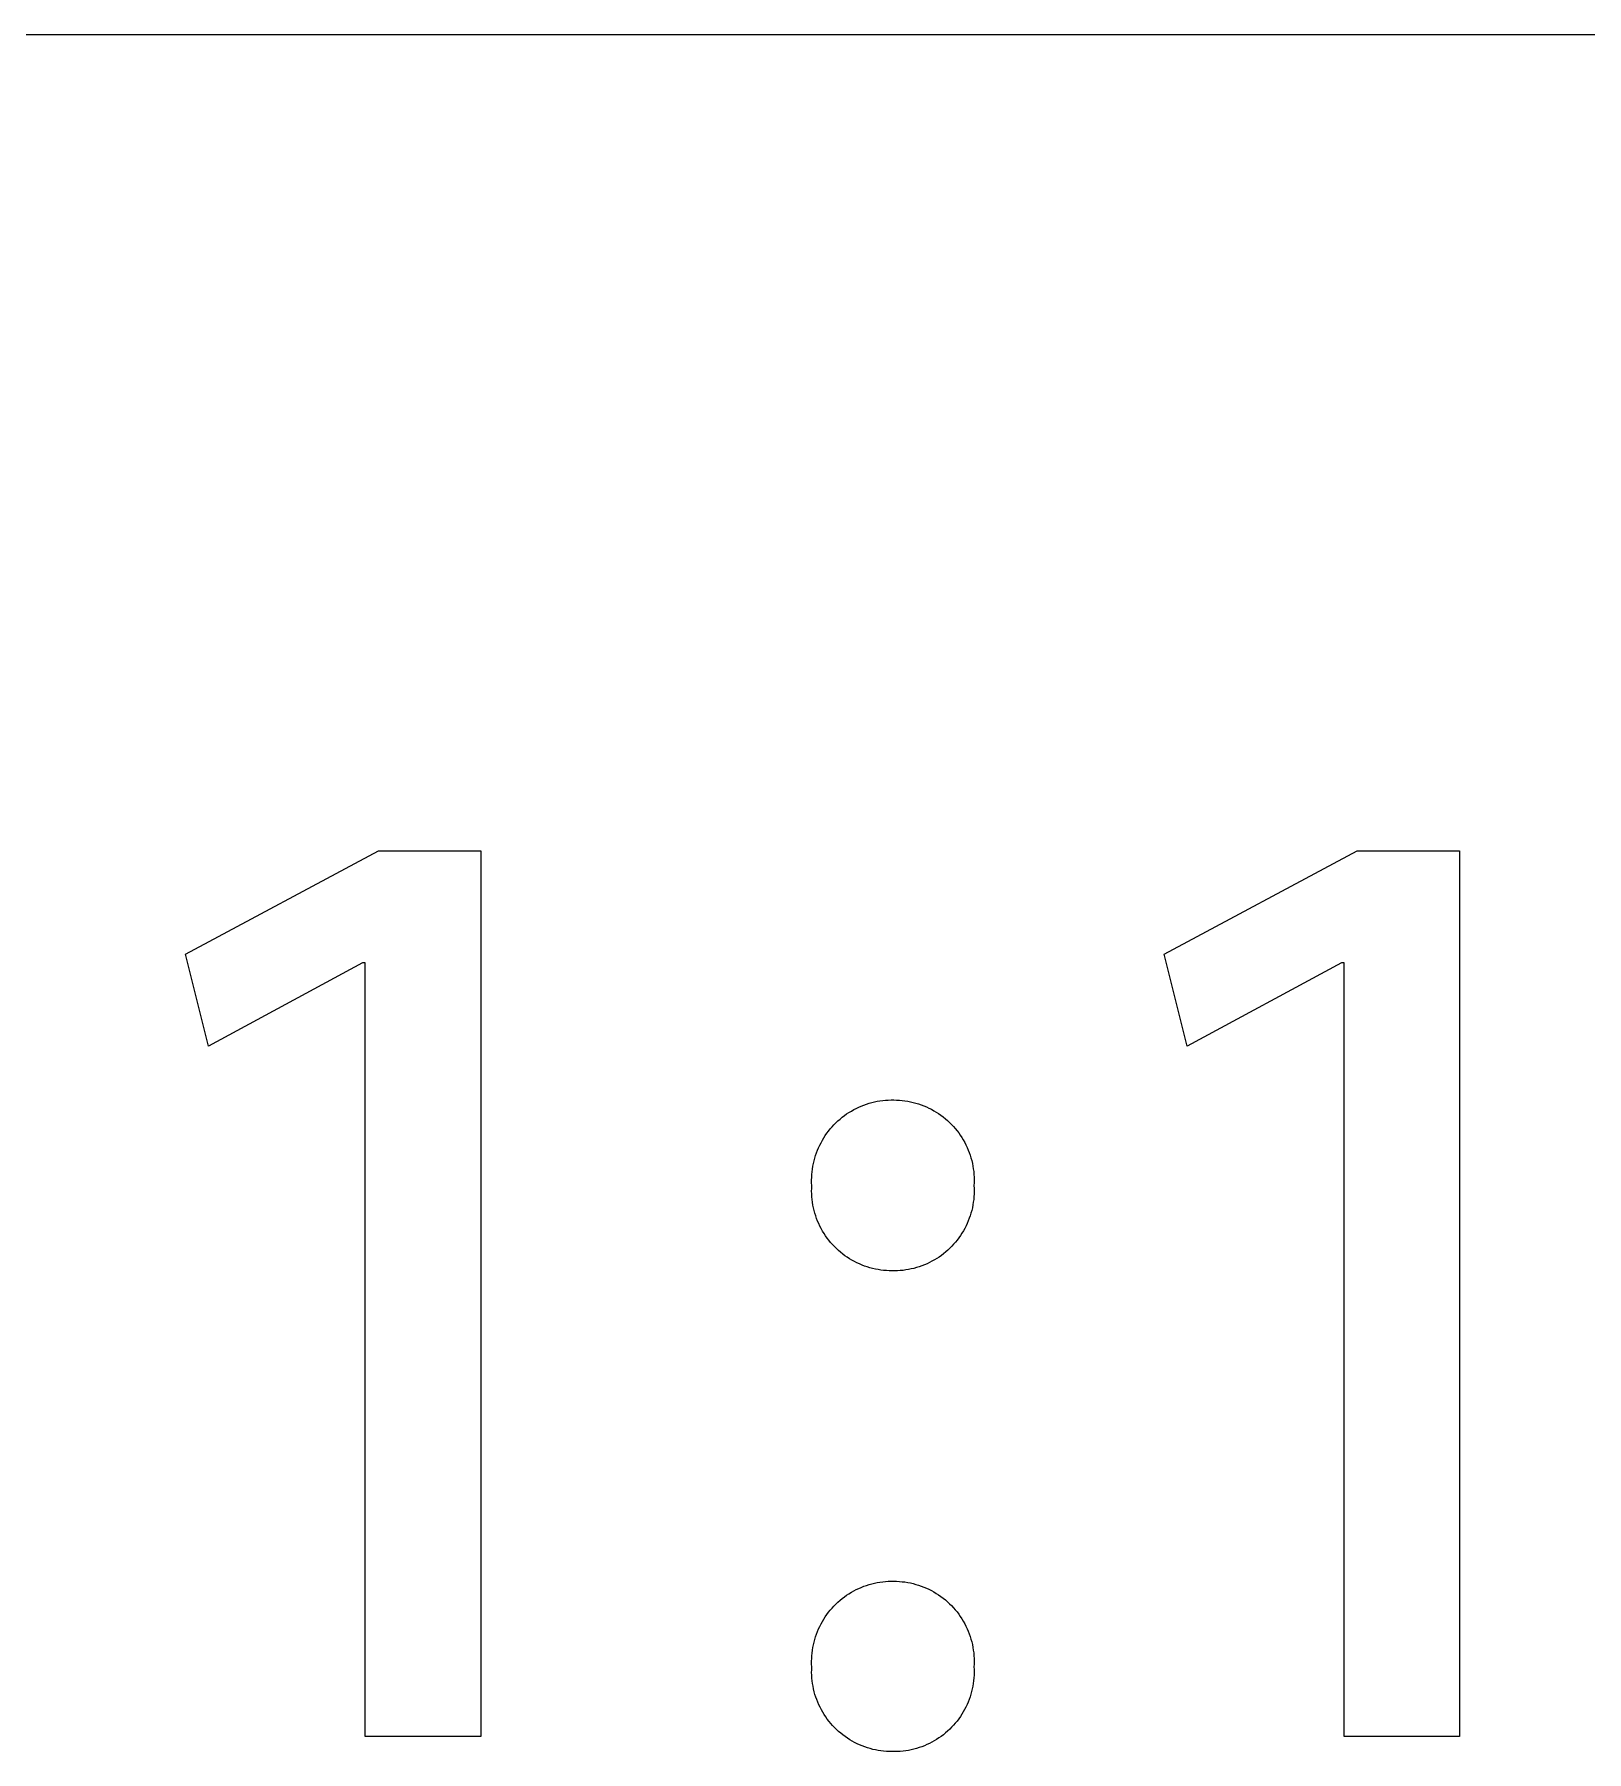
# Model space of a CAD drawing. Header units: millimetres. Extents: x 0 to 5466, y 0 to 3819.
# Drawn here: x 5155.8 to 5218.2, y 236.6 to 305.5 of the extents above; entities that cross this region are included whole.
import ezdxf

# ---------------------------------------------------------------- set-up
doc = ezdxf.new("R2010")
doc.units = ezdxf.units.MM
doc.header["$MEASUREMENT"] = 0
doc.layers.add('Domyślny', color=7, linetype='Continuous', true_color=0x000000)

msp = doc.modelspace()

# ---------------------------------------------------------------- linework, layer by layer
at = {"layer": 'Domyślny', "color": 18, "lineweight": 15, "true_color": 0x000000}
for p, q in [((3400.106, 305.53), (5465.587, 305.53)), ((5161.902, 268.587), (5169.655, 272.737)), ((5169.655, 272.737), (5173.768, 272.737)), ((5173.768, 272.737), (5173.768, 237.174)), ((5201.218, 268.587), (5208.971, 272.737)), ((5208.971, 272.737), (5213.085, 272.737)), ((5213.085, 272.737), (5213.085, 237.174)), ((5162.83, 264.893), (5161.902, 268.587)), ((5202.146, 264.893), (5201.218, 268.587)), ((5169.018, 268.242), (5162.83, 264.893)), ((5169.127, 268.242), (5169.018, 268.242)), ((5169.127, 237.174), (5169.127, 268.242)), ((5208.334, 268.242), (5202.146, 264.893)), ((5208.443, 268.242), (5208.334, 268.242)), ((5208.443, 237.174), (5208.443, 268.242)), ((5188.283, 262.037), (5188.371, 262.104)), ((5188.371, 262.104), (5188.462, 262.169)), ((5188.462, 262.169), (5188.555, 262.23)), ((5188.555, 262.23), (5188.651, 262.288)), ((5188.651, 262.288), (5188.748, 262.343)), ((5188.748, 262.343), (5188.847, 262.394)), ((5188.847, 262.394), (5188.948, 262.442)), ((5188.948, 262.442), (5189.05, 262.487)), ((5189.05, 262.487), (5189.154, 262.528)), ((5189.154, 262.528), (5189.259, 262.565)), ((5189.259, 262.565), (5189.365, 262.599)), ((5189.365, 262.599), (5189.473, 262.629)), ((5189.473, 262.629), (5189.581, 262.655)), ((5189.581, 262.655), (5189.69, 262.678)), ((5189.69, 262.678), (5189.8, 262.696)), ((5189.8, 262.696), (5189.911, 262.711)), ((5189.911, 262.711), (5190.022, 262.722)), ((5190.022, 262.722), (5190.133, 262.729)), ((5190.133, 262.729), (5190.244, 262.733)), ((5190.244, 262.733), (5190.356, 262.732)), ((5190.356, 262.732), (5190.468, 262.731)), ((5190.468, 262.731), (5190.581, 262.725)), ((5190.581, 262.725), (5190.693, 262.715)), ((5190.693, 262.715), (5190.804, 262.701)), ((5190.804, 262.701), (5190.915, 262.684)), ((5190.915, 262.684), (5191.026, 262.662)), ((5191.026, 262.662), (5191.135, 262.637)), ((5191.135, 262.637), (5191.244, 262.608)), ((5191.244, 262.608), (5191.351, 262.575)), ((5191.351, 262.575), (5191.458, 262.539)), ((5191.458, 262.539), (5191.563, 262.499)), ((5191.563, 262.499), (5191.666, 262.455)), ((5191.666, 262.455), (5191.768, 262.408)), ((5191.768, 262.408), (5191.868, 262.357)), ((5191.868, 262.357), (5191.967, 262.302)), ((5191.967, 262.302), (5192.063, 262.245)), ((5192.063, 262.245), (5192.157, 262.184)), ((5192.157, 262.184), (5192.25, 262.119)), ((5192.25, 262.119), (5192.34, 262.052)), ((5187.667, 261.394), (5187.734, 261.483)), ((5187.734, 261.483), (5187.804, 261.57)), ((5187.804, 261.57), (5187.877, 261.655)), ((5187.877, 261.655), (5187.953, 261.737)), ((5187.953, 261.737), (5188.031, 261.816)), ((5188.031, 261.816), (5188.113, 261.892)), ((5188.113, 261.892), (5188.196, 261.966)), ((5188.196, 261.966), (5188.283, 262.037)), ((5192.34, 262.052), (5192.427, 261.981)), ((5192.427, 261.981), (5192.512, 261.908)), ((5192.512, 261.908), (5192.594, 261.831)), ((5192.594, 261.831), (5192.674, 261.752)), ((5192.674, 261.752), (5192.751, 261.67)), ((5192.751, 261.67), (5192.825, 261.585)), ((5192.825, 261.585), (5192.896, 261.498)), ((5192.896, 261.498), (5192.964, 261.408)), ((5192.964, 261.408), (5193.028, 261.316)), ((5187.251, 260.608), (5187.291, 260.712)), ((5187.291, 260.712), (5187.334, 260.815)), ((5187.334, 260.815), (5187.381, 260.916)), ((5187.381, 260.916), (5187.432, 261.016)), ((5187.432, 261.016), (5187.486, 261.113)), ((5187.486, 261.113), (5187.543, 261.209)), ((5187.543, 261.209), (5187.604, 261.303)), ((5187.604, 261.303), (5187.667, 261.394)), ((5193.028, 261.316), (5193.09, 261.222)), ((5193.09, 261.222), (5193.148, 261.126)), ((5193.148, 261.126), (5193.203, 261.028)), ((5193.203, 261.028), (5193.254, 260.928)), ((5193.254, 260.928), (5193.302, 260.826)), ((5193.302, 260.826), (5193.346, 260.723)), ((5193.346, 260.723), (5193.386, 260.618)), ((5187.088, 259.96), (5187.106, 260.07)), ((5187.106, 260.07), (5187.127, 260.18)), ((5187.127, 260.18), (5187.152, 260.288)), ((5187.152, 260.288), (5187.181, 260.396)), ((5187.181, 260.396), (5187.214, 260.503)), ((5187.214, 260.503), (5187.251, 260.608)), ((5193.386, 260.618), (5193.423, 260.512)), ((5193.423, 260.512), (5193.457, 260.404)), ((5193.457, 260.404), (5193.486, 260.296)), ((5193.486, 260.296), (5193.512, 260.187)), ((5193.512, 260.187), (5193.534, 260.076)), ((5193.534, 260.076), (5193.551, 259.965)), ((5187.055, 259.516), (5187.058, 259.627)), ((5187.056, 259.404), (5187.055, 259.516)), ((5187.062, 259.293), (5187.056, 259.404)), ((5187.058, 259.627), (5187.064, 259.738)), ((5187.064, 259.738), (5187.074, 259.85)), ((5187.074, 259.85), (5187.088, 259.96)), ((5193.551, 259.965), (5193.566, 259.854)), ((5193.566, 259.854), (5193.576, 259.742)), ((5193.576, 259.742), (5193.582, 259.63)), ((5193.583, 259.405), (5193.577, 259.293)), ((5193.582, 259.63), (5193.584, 259.517)), ((5193.584, 259.517), (5193.583, 259.405)), ((5187.056, 259.069), (5187.057, 259.181)), ((5187.058, 258.957), (5187.056, 259.069)), ((5187.057, 259.181), (5187.062, 259.293)), ((5187.065, 258.845), (5187.058, 258.957)), ((5187.076, 258.733), (5187.065, 258.845)), ((5187.09, 258.622), (5187.076, 258.733)), ((5193.565, 258.737), (5193.551, 258.626)), ((5193.575, 258.848), (5193.565, 258.737)), ((5193.582, 258.959), (5193.575, 258.848)), ((5193.577, 259.293), (5193.583, 259.181)), ((5193.584, 259.07), (5193.582, 258.959)), ((5193.583, 259.181), (5193.584, 259.07)), ((5187.108, 258.511), (5187.09, 258.622)), ((5187.13, 258.402), (5187.108, 258.511)), ((5187.156, 258.293), (5187.13, 258.402)), ((5187.186, 258.185), (5187.156, 258.293)), ((5187.219, 258.078), (5187.186, 258.185)), ((5187.257, 257.972), (5187.219, 258.078)), ((5187.297, 257.867), (5187.257, 257.972)), ((5193.388, 257.98), (5193.348, 257.876)), ((5193.425, 258.085), (5193.388, 257.98)), ((5193.457, 258.191), (5193.425, 258.085)), ((5193.486, 258.299), (5193.457, 258.191)), ((5193.512, 258.407), (5193.486, 258.299)), ((5193.533, 258.516), (5193.512, 258.407)), ((5193.551, 258.626), (5193.533, 258.516)), ((5187.342, 257.765), (5187.297, 257.867)), ((5187.39, 257.663), (5187.342, 257.765)), ((5187.441, 257.564), (5187.39, 257.663)), ((5187.496, 257.466), (5187.441, 257.564)), ((5187.554, 257.37), (5187.496, 257.466)), ((5187.616, 257.277), (5187.554, 257.37)), ((5187.681, 257.185), (5187.616, 257.277)), ((5193.035, 257.288), (5192.971, 257.196)), ((5193.095, 257.381), (5193.035, 257.288)), ((5193.153, 257.476), (5193.095, 257.381)), ((5193.207, 257.574), (5193.153, 257.476)), ((5193.257, 257.673), (5193.207, 257.574)), ((5193.304, 257.774), (5193.257, 257.673)), ((5193.348, 257.876), (5193.304, 257.774)), ((5187.748, 257.096), (5187.681, 257.185)), ((5187.819, 257.009), (5187.748, 257.096)), ((5187.893, 256.925), (5187.819, 257.009)), ((5187.97, 256.844), (5187.893, 256.925)), ((5188.05, 256.765), (5187.97, 256.844)), ((5188.132, 256.689), (5188.05, 256.765)), ((5188.217, 256.615), (5188.132, 256.689)), ((5188.304, 256.545), (5188.217, 256.615)), ((5192.441, 256.627), (5192.355, 256.557)), ((5192.525, 256.7), (5192.441, 256.627)), ((5192.606, 256.776), (5192.525, 256.7)), ((5192.685, 256.855), (5192.606, 256.776)), ((5192.761, 256.937), (5192.685, 256.855)), ((5192.834, 257.021), (5192.761, 256.937)), ((5192.904, 257.107), (5192.834, 257.021)), ((5192.971, 257.196), (5192.904, 257.107)), ((5188.394, 256.478), (5188.304, 256.545)), ((5188.486, 256.414), (5188.394, 256.478)), ((5188.58, 256.354), (5188.486, 256.414)), ((5188.677, 256.296), (5188.58, 256.354)), ((5188.775, 256.242), (5188.677, 256.296)), ((5188.875, 256.192), (5188.775, 256.242)), ((5188.977, 256.145), (5188.875, 256.192)), ((5189.08, 256.101), (5188.977, 256.145)), ((5189.185, 256.062), (5189.08, 256.101)), ((5189.291, 256.025), (5189.185, 256.062)), ((5189.398, 255.993), (5189.291, 256.025)), ((5189.506, 255.964), (5189.398, 255.993)), ((5189.616, 255.939), (5189.506, 255.964)), ((5189.726, 255.918), (5189.616, 255.939)), ((5189.836, 255.901), (5189.726, 255.918)), ((5189.948, 255.888), (5189.836, 255.901)), ((5190.059, 255.878), (5189.948, 255.888)), ((5190.728, 255.89), (5190.617, 255.879)), ((5190.838, 255.904), (5190.728, 255.89)), ((5190.948, 255.922), (5190.838, 255.904)), ((5191.057, 255.944), (5190.948, 255.922)), ((5191.165, 255.97), (5191.057, 255.944)), ((5191.273, 256), (5191.165, 255.97)), ((5191.379, 256.033), (5191.273, 256)), ((5191.484, 256.07), (5191.379, 256.033)), ((5191.588, 256.11), (5191.484, 256.07)), ((5191.69, 256.154), (5191.588, 256.11)), ((5191.791, 256.201), (5191.69, 256.154)), ((5191.89, 256.252), (5191.791, 256.201)), ((5191.987, 256.307), (5191.89, 256.252)), ((5192.082, 256.364), (5191.987, 256.307)), ((5192.175, 256.425), (5192.082, 256.364)), ((5192.266, 256.49), (5192.175, 256.425)), ((5192.355, 256.557), (5192.266, 256.49)), ((5190.171, 255.873), (5190.059, 255.878)), ((5190.283, 255.871), (5190.171, 255.873)), ((5190.395, 255.87), (5190.283, 255.871)), ((5190.506, 255.873), (5190.395, 255.87)), ((5190.617, 255.879), (5190.506, 255.873)), ((5188.371, 242.775), (5188.462, 242.84)), ((5188.462, 242.84), (5188.555, 242.901)), ((5188.555, 242.901), (5188.651, 242.96)), ((5188.651, 242.96), (5188.748, 243.014)), ((5188.748, 243.014), (5188.847, 243.066)), ((5188.847, 243.066), (5188.948, 243.114)), ((5188.948, 243.114), (5189.05, 243.158)), ((5189.05, 243.158), (5189.154, 243.199)), ((5189.154, 243.199), (5189.259, 243.236)), ((5189.259, 243.236), (5189.365, 243.27)), ((5189.365, 243.27), (5189.473, 243.3)), ((5189.473, 243.3), (5189.581, 243.326)), ((5189.581, 243.326), (5189.69, 243.349)), ((5189.69, 243.349), (5189.8, 243.368)), ((5189.8, 243.368), (5189.911, 243.382)), ((5189.911, 243.382), (5190.022, 243.394)), ((5190.022, 243.394), (5190.133, 243.401)), ((5190.133, 243.401), (5190.244, 243.404)), ((5190.244, 243.404), (5190.356, 243.404)), ((5190.356, 243.404), (5190.468, 243.402)), ((5190.468, 243.402), (5190.581, 243.396)), ((5190.581, 243.396), (5190.693, 243.386)), ((5190.693, 243.386), (5190.804, 243.373)), ((5190.804, 243.373), (5190.915, 243.355)), ((5190.915, 243.355), (5191.026, 243.334)), ((5191.026, 243.334), (5191.135, 243.308)), ((5191.135, 243.308), (5191.244, 243.279)), ((5191.244, 243.279), (5191.351, 243.247)), ((5191.351, 243.247), (5191.458, 243.21)), ((5191.458, 243.21), (5191.563, 243.17)), ((5191.563, 243.17), (5191.666, 243.126)), ((5191.666, 243.126), (5191.768, 243.079)), ((5191.768, 243.079), (5191.868, 243.028)), ((5191.868, 243.028), (5191.967, 242.974)), ((5191.967, 242.974), (5192.063, 242.916)), ((5192.063, 242.916), (5192.157, 242.855)), ((5192.157, 242.855), (5192.25, 242.791)), ((5192.25, 242.791), (5192.34, 242.723)), ((5187.667, 242.065), (5187.734, 242.155)), ((5187.734, 242.155), (5187.804, 242.241)), ((5187.804, 242.241), (5187.877, 242.326)), ((5187.877, 242.326), (5187.953, 242.408)), ((5187.953, 242.408), (5188.031, 242.487)), ((5188.031, 242.487), (5188.113, 242.563)), ((5188.113, 242.563), (5188.196, 242.637)), ((5188.196, 242.637), (5188.283, 242.708)), ((5188.283, 242.708), (5188.371, 242.775)), ((5192.34, 242.723), (5192.427, 242.652)), ((5192.427, 242.652), (5192.512, 242.579)), ((5192.512, 242.579), (5192.594, 242.502)), ((5192.594, 242.502), (5192.674, 242.423)), ((5192.674, 242.423), (5192.751, 242.341)), ((5192.751, 242.341), (5192.825, 242.256)), ((5192.825, 242.256), (5192.896, 242.169)), ((5192.896, 242.169), (5192.964, 242.08)), ((5187.291, 241.384), (5187.334, 241.486)), ((5187.334, 241.486), (5187.381, 241.587)), ((5187.381, 241.587), (5187.432, 241.687)), ((5187.432, 241.687), (5187.486, 241.784)), ((5187.486, 241.784), (5187.543, 241.88)), ((5187.543, 241.88), (5187.604, 241.974)), ((5187.604, 241.974), (5187.667, 242.065)), ((5192.964, 242.08), (5193.028, 241.988)), ((5193.028, 241.988), (5193.09, 241.894)), ((5193.09, 241.894), (5193.148, 241.797)), ((5193.148, 241.797), (5193.203, 241.699)), ((5193.203, 241.699), (5193.254, 241.599)), ((5193.254, 241.599), (5193.302, 241.497)), ((5193.302, 241.497), (5193.346, 241.394)), ((5187.088, 240.631), (5187.106, 240.742)), ((5187.106, 240.742), (5187.127, 240.851)), ((5187.127, 240.851), (5187.152, 240.96)), ((5187.152, 240.96), (5187.181, 241.067)), ((5187.181, 241.067), (5187.214, 241.174)), ((5187.214, 241.174), (5187.251, 241.279)), ((5187.251, 241.279), (5187.291, 241.384)), ((5193.346, 241.394), (5193.386, 241.289)), ((5193.386, 241.289), (5193.423, 241.183)), ((5193.423, 241.183), (5193.457, 241.076)), ((5193.457, 241.076), (5193.486, 240.967)), ((5193.486, 240.967), (5193.512, 240.858)), ((5193.512, 240.858), (5193.534, 240.748)), ((5193.534, 240.748), (5193.551, 240.637)), ((5187.055, 240.187), (5187.058, 240.298)), ((5187.056, 240.075), (5187.055, 240.187)), ((5187.062, 239.964), (5187.056, 240.075)), ((5187.058, 240.298), (5187.064, 240.41)), ((5187.064, 240.41), (5187.074, 240.521)), ((5187.074, 240.521), (5187.088, 240.631)), ((5193.551, 240.637), (5193.566, 240.525)), ((5193.566, 240.525), (5193.576, 240.413)), ((5193.576, 240.413), (5193.582, 240.301)), ((5193.583, 240.076), (5193.577, 239.964)), ((5193.582, 240.301), (5193.584, 240.189)), ((5193.584, 240.189), (5193.583, 240.076)), ((5187.056, 239.741), (5187.057, 239.852)), ((5187.06, 239.629), (5187.056, 239.741)), ((5187.057, 239.852), (5187.062, 239.964)), ((5187.067, 239.517), (5187.06, 239.629)), ((5187.078, 239.406), (5187.067, 239.517)), ((5187.092, 239.296), (5187.078, 239.406)), ((5193.563, 239.41), (5193.549, 239.3)), ((5193.574, 239.52), (5193.563, 239.41)), ((5193.58, 239.631), (5193.574, 239.52)), ((5193.577, 239.964), (5193.582, 239.853)), ((5193.583, 239.742), (5193.58, 239.631)), ((5193.582, 239.853), (5193.583, 239.742)), ((5187.111, 239.185), (5187.092, 239.296)), ((5187.133, 239.076), (5187.111, 239.185)), ((5187.16, 238.967), (5187.133, 239.076)), ((5187.19, 238.86), (5187.16, 238.967)), ((5187.223, 238.753), (5187.19, 238.86)), ((5187.261, 238.648), (5187.223, 238.753)), ((5187.302, 238.544), (5187.261, 238.648)), ((5193.384, 238.656), (5193.344, 238.553)), ((5193.421, 238.761), (5193.384, 238.656)), ((5193.454, 238.867), (5193.421, 238.761)), ((5193.483, 238.974), (5193.454, 238.867)), ((5193.509, 239.082), (5193.483, 238.974)), ((5193.531, 239.19), (5193.509, 239.082)), ((5193.549, 239.3), (5193.531, 239.19)), ((5187.346, 238.442), (5187.302, 238.544)), ((5187.394, 238.341), (5187.346, 238.442)), ((5187.446, 238.242), (5187.394, 238.341)), ((5187.501, 238.145), (5187.446, 238.242)), ((5187.559, 238.049), (5187.501, 238.145)), ((5187.621, 237.956), (5187.559, 238.049)), ((5187.686, 237.865), (5187.621, 237.956)), ((5193.029, 237.967), (5192.965, 237.876)), ((5193.09, 238.06), (5193.029, 237.967)), ((5193.147, 238.155), (5193.09, 238.06)), ((5193.202, 238.252), (5193.147, 238.155)), ((5193.252, 238.35), (5193.202, 238.252)), ((5193.3, 238.451), (5193.252, 238.35)), ((5193.344, 238.553), (5193.3, 238.451)), ((5187.754, 237.776), (5187.686, 237.865)), ((5187.825, 237.69), (5187.754, 237.776)), ((5187.899, 237.606), (5187.825, 237.69)), ((5187.975, 237.525), (5187.899, 237.606)), ((5188.055, 237.447), (5187.975, 237.525)), ((5188.137, 237.371), (5188.055, 237.447)), ((5188.222, 237.299), (5188.137, 237.371)), ((5188.309, 237.229), (5188.222, 237.299)), ((5192.436, 237.31), (5192.35, 237.24)), ((5192.52, 237.383), (5192.436, 237.31)), ((5192.601, 237.458), (5192.52, 237.383)), ((5192.68, 237.537), (5192.601, 237.458)), ((5192.755, 237.618), (5192.68, 237.537)), ((5192.828, 237.702), (5192.755, 237.618)), ((5192.898, 237.788), (5192.828, 237.702)), ((5192.965, 237.876), (5192.898, 237.788)), ((5173.768, 237.174), (5169.127, 237.174)), ((5188.399, 237.162), (5188.309, 237.229)), ((5188.491, 237.099), (5188.399, 237.162)), ((5188.585, 237.039), (5188.491, 237.099)), ((5188.681, 236.982), (5188.585, 237.039)), ((5188.779, 236.928), (5188.681, 236.982)), ((5188.879, 236.878), (5188.779, 236.928)), ((5188.98, 236.831), (5188.879, 236.878)), ((5189.083, 236.788), (5188.98, 236.831)), ((5189.188, 236.749), (5189.083, 236.788)), ((5189.294, 236.713), (5189.188, 236.749)), ((5189.401, 236.681), (5189.294, 236.713)), ((5189.509, 236.652), (5189.401, 236.681)), ((5189.618, 236.628), (5189.509, 236.652)), ((5189.727, 236.607), (5189.618, 236.628)), ((5189.838, 236.59), (5189.727, 236.607)), ((5189.949, 236.577), (5189.838, 236.59)), ((5190.06, 236.567), (5189.949, 236.577)), ((5190.726, 236.579), (5190.616, 236.568)), ((5190.836, 236.593), (5190.726, 236.579)), ((5190.946, 236.611), (5190.836, 236.593)), ((5191.055, 236.632), (5190.946, 236.611)), ((5191.163, 236.658), (5191.055, 236.632)), ((5191.27, 236.687), (5191.163, 236.658)), ((5191.376, 236.72), (5191.27, 236.687)), ((5191.481, 236.756), (5191.376, 236.72)), ((5191.584, 236.797), (5191.481, 236.756)), ((5191.686, 236.84), (5191.584, 236.797)), ((5191.787, 236.887), (5191.686, 236.84)), ((5191.885, 236.938), (5191.787, 236.887)), ((5191.982, 236.992), (5191.885, 236.938)), ((5192.077, 237.049), (5191.982, 236.992)), ((5192.17, 237.11), (5192.077, 237.049)), ((5192.261, 237.173), (5192.17, 237.11)), ((5192.35, 237.24), (5192.261, 237.173)), ((5213.085, 237.174), (5208.443, 237.174)), ((5190.172, 236.562), (5190.06, 236.567)), ((5190.283, 236.56), (5190.172, 236.562)), ((5190.394, 236.559), (5190.283, 236.56)), ((5190.505, 236.562), (5190.394, 236.559)), ((5190.616, 236.568), (5190.505, 236.562))]:
    msp.add_line(p, q, dxfattribs=at)

doc.saveas('drawing.dxf')
